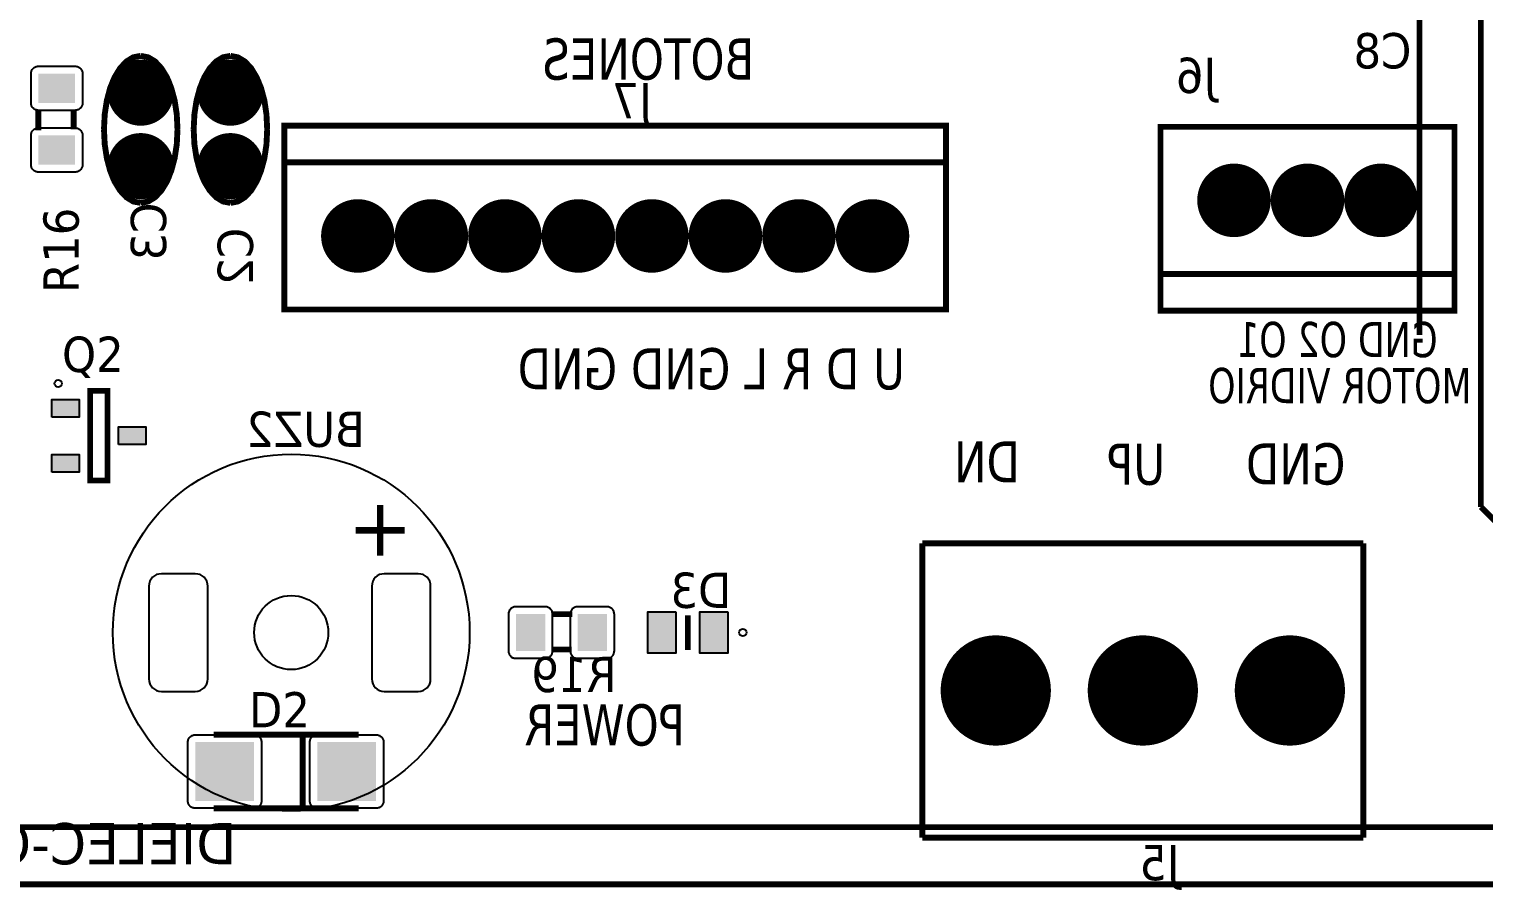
# Model space of a CAD drawing. Header units: millimetres. Extents: x 123.5 to 144.3, y 105.4 to 121.6.
# Drawn here: x 132.987 to 135.955, y 111.485 to 113.241 of the extents above; entities that cross this region are included whole.
import ezdxf

# ---------------------------------------------------------------- set-up
doc = ezdxf.new("R2010")
doc.units = ezdxf.units.MM
doc.layers.add('DESC', color=250, linetype='Continuous')
doc.styles.get("Standard").update_dxf_attribs({"font": 'tahoma.ttf'})

# ---------------------------------------------------------------- blocks, each defined once
blk = doc.blocks.new('RPAD')
blk.add_trace([(-0.5, -0.5), (-0.5, 0.5), (0.5, -0.5), (0.5, 0.5)])
blk = doc.blocks.new('EPAD')
at = {"const_width": 0.5}
blk.add_lwpolyline([(-0.25, 0, 1), (0.25, 0, 1)], format="xyb", close=True, dxfattribs=at)
blk = doc.blocks.new('board')
for points, const_width in [([(146.7597, 112.4096), (153.281, 112.4096), (153.281, 115.9363), (146.7597, 115.9363), (146.7597, 112.4096)], 0.008), ([(146.7597, 112.4096), (153.281, 112.4096), (153.281, 115.9363), (146.7597, 115.9363), (146.7597, 112.4096)], 0.008), ([(146.7597, 112.4096), (153.281, 112.4096), (153.281, 115.9363), (146.7597, 115.9363), (146.7597, 112.4096)], 0.008), ([(152.0038, 112.9229), (152.0038, 114.356)], 0.008), ([(152.0038, 112.9229), (152.0038, 114.356)], 0.008), ([(152.0038, 112.9229), (152.0038, 114.356)], 0.008), ([(151.9203, 114.1804), (151.9203, 113.1568)], 0.008), ([(151.9203, 114.1804), (151.9203, 113.1568)], 0.008), ([(151.9203, 114.1804), (151.9203, 113.1568)], 0.008), ([(150.181, 113.5363), (150.1708, 113.5343), (150.1614, 113.5286), (150.1529, 113.5194), (150.1455, 113.5073), (150.1394, 113.4926), (150.1349, 113.4756), (150.132, 113.4567), (150.131, 113.4363)], 0.008), ([(150.181, 113.5363), (150.1708, 113.5343), (150.1614, 113.5286), (150.1529, 113.5194), (150.1455, 113.5073), (150.1394, 113.4926), (150.1349, 113.4756), (150.132, 113.4567), (150.131, 113.4363)], 0.008), ([(150.181, 113.5363), (150.1708, 113.5343), (150.1614, 113.5286), (150.1529, 113.5194), (150.1455, 113.5073), (150.1394, 113.4926), (150.1349, 113.4756), (150.132, 113.4567), (150.131, 113.4363)], 0.008), ([(150.181, 113.5363), (150.1912, 113.5343), (150.2006, 113.5286), (150.2091, 113.5194), (150.2165, 113.5073), (150.2225, 113.4926), (150.2271, 113.4756), (150.23, 113.4567), (150.231, 113.4363)], 0.008), ([(150.181, 113.5363), (150.1912, 113.5343), (150.2006, 113.5286), (150.2091, 113.5194), (150.2165, 113.5073), (150.2225, 113.4926), (150.2271, 113.4756), (150.23, 113.4567), (150.231, 113.4363)], 0.008), ([(150.181, 113.5363), (150.1912, 113.5343), (150.2006, 113.5286), (150.2091, 113.5194), (150.2165, 113.5073), (150.2225, 113.4926), (150.2271, 113.4756), (150.23, 113.4567), (150.231, 113.4363)], 0.008), ([(150.303, 113.5363), (150.2928, 113.5343), (150.2834, 113.5286), (150.2749, 113.5194), (150.2675, 113.5073), (150.2615, 113.4926), (150.2569, 113.4756), (150.254, 113.4567), (150.253, 113.4363)], 0.008), ([(150.303, 113.5363), (150.2928, 113.5343), (150.2834, 113.5286), (150.2749, 113.5194), (150.2675, 113.5073), (150.2615, 113.4926), (150.2569, 113.4756), (150.254, 113.4567), (150.253, 113.4363)], 0.008), ([(150.303, 113.5363), (150.2928, 113.5343), (150.2834, 113.5286), (150.2749, 113.5194), (150.2675, 113.5073), (150.2615, 113.4926), (150.2569, 113.4756), (150.254, 113.4567), (150.253, 113.4363)], 0.008), ([(150.303, 113.5363), (150.3132, 113.5343), (150.3227, 113.5286), (150.3312, 113.5194), (150.3385, 113.5073), (150.3446, 113.4926), (150.3492, 113.4756), (150.352, 113.4567), (150.353, 113.4363)], 0.008), ([(150.303, 113.5363), (150.3132, 113.5343), (150.3227, 113.5286), (150.3312, 113.5194), (150.3385, 113.5073), (150.3446, 113.4926), (150.3492, 113.4756), (150.352, 113.4567), (150.353, 113.4363)], 0.008), ([(150.303, 113.5363), (150.3132, 113.5343), (150.3227, 113.5286), (150.3312, 113.5194), (150.3385, 113.5073), (150.3446, 113.4926), (150.3492, 113.4756), (150.352, 113.4567), (150.353, 113.4363)], 0.008), ([(150.0418, 113.4632), (150.0418, 113.4352)], 0.008), ([(150.0418, 113.4632), (150.0418, 113.4352)], 0.008), ([(150.0418, 113.4632), (150.0418, 113.4352)], 0.008), ([(150.0898, 113.4632), (150.0898, 113.4362)], 0.008), ([(150.0898, 113.4632), (150.0898, 113.4362)], 0.008), ([(150.0898, 113.4632), (150.0898, 113.4362)], 0.008), ([(150.3763, 113.1914), (151.2763, 113.1914), (151.2763, 113.4414), (150.3763, 113.4414), (150.3763, 113.1914)], 0.008), ([(150.3763, 113.1914), (151.2763, 113.1914), (151.2763, 113.4414), (150.3763, 113.4414), (150.3763, 113.1914)], 0.008), ([(150.3763, 113.1914), (151.2763, 113.1914), (151.2763, 113.4414), (150.3763, 113.4414), (150.3763, 113.1914)], 0.008), ([(151.568, 113.1898), (151.968, 113.1898), (151.968, 113.4398), (151.568, 113.4398), (151.568, 113.1898)], 0.008), ([(151.568, 113.1898), (151.968, 113.1898), (151.968, 113.4398), (151.568, 113.4398), (151.568, 113.1898)], 0.008), ([(151.568, 113.1898), (151.968, 113.1898), (151.968, 113.4398), (151.568, 113.4398), (151.568, 113.1898)], 0.008), ([(150.181, 113.3363), (150.1708, 113.3383), (150.1614, 113.3441), (150.1529, 113.3532), (150.1455, 113.3653), (150.1394, 113.3801), (150.1349, 113.3971), (150.132, 113.4159), (150.131, 113.4363)], 0.008), ([(150.181, 113.3363), (150.1708, 113.3383), (150.1614, 113.3441), (150.1529, 113.3532), (150.1455, 113.3653), (150.1394, 113.3801), (150.1349, 113.3971), (150.132, 113.4159), (150.131, 113.4363)], 0.008), ([(150.181, 113.3363), (150.1708, 113.3383), (150.1614, 113.3441), (150.1529, 113.3532), (150.1455, 113.3653), (150.1394, 113.3801), (150.1349, 113.3971), (150.132, 113.4159), (150.131, 113.4363)], 0.008), ([(150.181, 113.3363), (150.1912, 113.3383), (150.2006, 113.3441), (150.2091, 113.3532), (150.2165, 113.3653), (150.2225, 113.3801), (150.2271, 113.3971), (150.23, 113.4159), (150.231, 113.4363)], 0.008), ([(150.181, 113.3363), (150.1912, 113.3383), (150.2006, 113.3441), (150.2091, 113.3532), (150.2165, 113.3653), (150.2225, 113.3801), (150.2271, 113.3971), (150.23, 113.4159), (150.231, 113.4363)], 0.008), ([(150.181, 113.3363), (150.1912, 113.3383), (150.2006, 113.3441), (150.2091, 113.3532), (150.2165, 113.3653), (150.2225, 113.3801), (150.2271, 113.3971), (150.23, 113.4159), (150.231, 113.4363)], 0.008), ([(150.303, 113.3363), (150.2928, 113.3383), (150.2834, 113.3441), (150.2749, 113.3532), (150.2675, 113.3653), (150.2615, 113.3801), (150.2569, 113.3971), (150.254, 113.4159), (150.253, 113.4363)], 0.008), ([(150.303, 113.3363), (150.2928, 113.3383), (150.2834, 113.3441), (150.2749, 113.3532), (150.2675, 113.3653), (150.2615, 113.3801), (150.2569, 113.3971), (150.254, 113.4159), (150.253, 113.4363)], 0.008), ([(150.303, 113.3363), (150.2928, 113.3383), (150.2834, 113.3441), (150.2749, 113.3532), (150.2675, 113.3653), (150.2615, 113.3801), (150.2569, 113.3971), (150.254, 113.4159), (150.253, 113.4363)], 0.008), ([(150.303, 113.3363), (150.3132, 113.3383), (150.3227, 113.3441), (150.3312, 113.3532), (150.3385, 113.3653), (150.3446, 113.3801), (150.3492, 113.3971), (150.352, 113.4159), (150.353, 113.4363)], 0.008), ([(150.303, 113.3363), (150.3132, 113.3383), (150.3227, 113.3441), (150.3312, 113.3532), (150.3385, 113.3653), (150.3446, 113.3801), (150.3492, 113.3971), (150.352, 113.4159), (150.353, 113.4363)], 0.008), ([(150.303, 113.3363), (150.3132, 113.3383), (150.3227, 113.3441), (150.3312, 113.3532), (150.3385, 113.3653), (150.3446, 113.3801), (150.3492, 113.3971), (150.352, 113.4159), (150.353, 113.4363)], 0.008), ([(151.2763, 113.3914), (150.3763, 113.3914)], 0.008), ([(151.2763, 113.3914), (150.3763, 113.3914)], 0.008), ([(151.2763, 113.3914), (150.3763, 113.3914)], 0.008), ([(151.568, 113.2398), (151.968, 113.2398)], 0.008), ([(151.568, 113.2398), (151.968, 113.2398)], 0.008), ([(151.568, 113.2398), (151.968, 113.2398)], 0.008), ([(150.1121, 112.9588), (150.1357, 112.9588), (150.1357, 113.0808), (150.1121, 113.0808), (150.1121, 112.9588)], 0.00787), ([(150.1121, 112.9588), (150.1357, 112.9588), (150.1357, 113.0808), (150.1121, 113.0808), (150.1121, 112.9588)], 0.00787), ([(150.1121, 112.9588), (150.1357, 112.9588), (150.1357, 113.0808), (150.1121, 113.0808), (150.1121, 112.9588)], 0.00787), ([(152.0448, 112.882), (152.0038, 112.9229)], 0.008), ([(152.0448, 112.882), (152.0038, 112.9229)], 0.008), ([(152.0448, 112.882), (152.0038, 112.9229)], 0.008), ([(151.244, 112.4733), (151.244, 112.8733)], 0.008), ([(151.244, 112.8733), (151.844, 112.8733)], 0.008), ([(151.244, 112.4733), (151.244, 112.8733)], 0.008), ([(151.244, 112.8733), (151.844, 112.8733)], 0.008), ([(151.244, 112.4733), (151.244, 112.8733)], 0.008), ([(151.244, 112.8733), (151.844, 112.8733)], 0.008), ([(151.844, 112.4733), (151.844, 112.8733)], 0.008), ([(151.844, 112.4733), (151.844, 112.8733)], 0.008), ([(151.844, 112.4733), (151.844, 112.8733)], 0.008), ([(150.7402, 112.7771), (150.7682, 112.7771)], 0.008), ([(150.7402, 112.7771), (150.7682, 112.7771)], 0.008), ([(150.7402, 112.7771), (150.7682, 112.7771)], 0.008), ([(150.9251, 112.7757), (150.9251, 112.7285)], 0.00787), ([(150.9251, 112.7757), (150.9251, 112.7285)], 0.00787), ([(150.9251, 112.7757), (150.9251, 112.7285)], 0.00787), ([(150.7402, 112.7291), (150.7672, 112.7291)], 0.008), ([(150.7402, 112.7291), (150.7672, 112.7291)], 0.008), ([(150.7402, 112.7291), (150.7672, 112.7291)], 0.008), ([(150.2802, 112.6131), (150.4772, 112.6131)], 0.008), ([(150.2802, 112.6131), (150.4772, 112.6131)], 0.008), ([(150.2802, 112.6131), (150.4772, 112.6131)], 0.008), ([(150.4012, 112.6131), (150.4012, 112.5131)], 0.008), ([(150.4012, 112.6131), (150.4012, 112.5131)], 0.008), ([(150.4012, 112.6131), (150.4012, 112.5131)], 0.008), ([(150.4772, 112.5131), (150.2802, 112.5131)], 0.008), ([(150.4772, 112.5131), (150.2802, 112.5131)], 0.008), ([(150.4772, 112.5131), (150.2802, 112.5131)], 0.008), ([(152.3534, 112.4875), (148.4952, 112.4875)], 0.008), ([(152.3534, 112.4875), (148.4952, 112.4875)], 0.008), ([(152.3534, 112.4875), (148.4952, 112.4875)], 0.008), ([(151.844, 112.4733), (151.244, 112.4733)], 0.008), ([(151.844, 112.4733), (151.244, 112.4733)], 0.008), ([(151.844, 112.4733), (151.244, 112.4733)], 0.008)]:
    blk.add_lwpolyline(points, dxfattribs=dict(const_width=const_width))
for points in [[(150.1018, 113.5122), (150.1018, 113.4722), (150.1018, 113.4712), (150.1016, 113.4702), (150.1014, 113.4692), (150.101, 113.4683), (150.1006, 113.4674), (150.1001, 113.4666), (150.0996, 113.4658), (150.0989, 113.4651), (150.0982, 113.4645), (150.0974, 113.4639), (150.0966, 113.4634), (150.0957, 113.463), (150.0948, 113.4627), (150.0939, 113.4624), (150.0929, 113.4623), (150.0918, 113.4622), (150.0418, 113.4622), (150.0408, 113.4623), (150.0398, 113.4624), (150.0388, 113.4627), (150.0379, 113.463), (150.037, 113.4634), (150.0362, 113.4639), (150.0354, 113.4645), (150.0347, 113.4651), (150.0341, 113.4658), (150.0335, 113.4666), (150.033, 113.4674), (150.0326, 113.4683), (150.0323, 113.4692), (150.032, 113.4702), (150.0319, 113.4712), (150.0318, 113.4722), (150.0318, 113.5122), (150.0319, 113.5133), (150.032, 113.5143), (150.0323, 113.5152), (150.0326, 113.5162), (150.033, 113.517), (150.0335, 113.5179), (150.0341, 113.5186), (150.0347, 113.5193), (150.0354, 113.52), (150.0362, 113.5205), (150.037, 113.521), (150.0379, 113.5215), (150.0388, 113.5218), (150.0398, 113.522), (150.0408, 113.5222), (150.0418, 113.5222), (150.0918, 113.5222), (150.0929, 113.5222), (150.0939, 113.522), (150.0948, 113.5218), (150.0957, 113.5215), (150.0966, 113.521), (150.0974, 113.5205), (150.0982, 113.52), (150.0989, 113.5193), (150.0996, 113.5186), (150.1001, 113.5179), (150.1006, 113.517), (150.101, 113.5162), (150.1014, 113.5152), (150.1016, 113.5143), (150.1018, 113.5133), (150.1018, 113.5122)], [(150.1018, 113.4282), (150.1018, 113.3882), (150.1018, 113.3872), (150.1016, 113.3862), (150.1014, 113.3852), (150.101, 113.3843), (150.1006, 113.3834), (150.1001, 113.3826), (150.0996, 113.3818), (150.0989, 113.3811), (150.0982, 113.3805), (150.0974, 113.3799), (150.0966, 113.3794), (150.0957, 113.379), (150.0948, 113.3787), (150.0939, 113.3784), (150.0929, 113.3783), (150.0918, 113.3782), (150.0418, 113.3782), (150.0408, 113.3783), (150.0398, 113.3784), (150.0388, 113.3787), (150.0379, 113.379), (150.037, 113.3794), (150.0362, 113.3799), (150.0354, 113.3805), (150.0347, 113.3811), (150.0341, 113.3818), (150.0335, 113.3826), (150.033, 113.3834), (150.0326, 113.3843), (150.0323, 113.3852), (150.032, 113.3862), (150.0319, 113.3872), (150.0318, 113.3882), (150.0318, 113.4282), (150.0319, 113.4293), (150.032, 113.4303), (150.0323, 113.4312), (150.0326, 113.4322), (150.033, 113.433), (150.0335, 113.4339), (150.0341, 113.4346), (150.0347, 113.4353), (150.0354, 113.436), (150.0362, 113.4365), (150.037, 113.437), (150.0379, 113.4375), (150.0388, 113.4378), (150.0398, 113.438), (150.0408, 113.4382), (150.0418, 113.4382), (150.0918, 113.4382), (150.0929, 113.4382), (150.0939, 113.438), (150.0948, 113.4378), (150.0957, 113.4375), (150.0966, 113.437), (150.0974, 113.4365), (150.0982, 113.436), (150.0989, 113.4353), (150.0996, 113.4346), (150.1001, 113.4339), (150.1006, 113.433), (150.101, 113.4322), (150.1014, 113.4312), (150.1016, 113.4303), (150.1018, 113.4293), (150.1018, 113.4282)], [(150.0601, 113.0452), (150.0601, 113.0692), (150.0971, 113.0692), (150.0971, 113.0452), (150.0601, 113.0452)], [(150.1507, 113.0078), (150.1507, 113.0318), (150.1877, 113.0318), (150.1877, 113.0078), (150.1507, 113.0078)], [(150.0601, 112.9704), (150.0601, 112.9944), (150.0971, 112.9944), (150.0971, 112.9704), (150.0601, 112.9704)], [(150.2552, 112.8321), (150.2092, 112.8321), (150.2057, 112.8317), (150.2025, 112.8308), (150.1996, 112.8292), (150.1971, 112.8272), (150.195, 112.8247), (150.1935, 112.8218), (150.1925, 112.8185), (150.1922, 112.8151), (150.1922, 112.6891), (150.1925, 112.6856), (150.1935, 112.6824), (150.195, 112.6795), (150.1971, 112.677), (150.1996, 112.6749), (150.2025, 112.6734), (150.2057, 112.6724), (150.2092, 112.6721), (150.2552, 112.6721), (150.2586, 112.6724), (150.2619, 112.6734), (150.2647, 112.6749), (150.2673, 112.677), (150.2693, 112.6795), (150.2709, 112.6824), (150.2718, 112.6856), (150.2722, 112.6891), (150.2722, 112.8151), (150.2718, 112.8185), (150.2709, 112.8218), (150.2693, 112.8247), (150.2673, 112.8272), (150.2647, 112.8292), (150.2619, 112.8308), (150.2586, 112.8317), (150.2552, 112.8321)], [(150.5583, 112.8321), (150.5123, 112.8321), (150.5088, 112.8317), (150.5056, 112.8308), (150.5027, 112.8292), (150.5002, 112.8272), (150.4982, 112.8247), (150.4966, 112.8218), (150.4957, 112.8185), (150.4953, 112.8151), (150.4953, 112.6891), (150.4957, 112.6856), (150.4966, 112.6824), (150.4982, 112.6795), (150.5002, 112.677), (150.5027, 112.6749), (150.5056, 112.6734), (150.5088, 112.6724), (150.5123, 112.6721), (150.5583, 112.6721), (150.5618, 112.6724), (150.565, 112.6734), (150.5679, 112.6749), (150.5704, 112.677), (150.5725, 112.6795), (150.574, 112.6824), (150.575, 112.6856), (150.5753, 112.6891), (150.5753, 112.8151), (150.575, 112.8185), (150.574, 112.8218), (150.5725, 112.8247), (150.5704, 112.8272), (150.5679, 112.8292), (150.565, 112.8308), (150.5618, 112.8317), (150.5583, 112.8321)], [(150.6912, 112.7171), (150.7312, 112.7171), (150.7322, 112.7171), (150.7332, 112.7173), (150.7342, 112.7175), (150.7351, 112.7178), (150.736, 112.7183), (150.7368, 112.7188), (150.7376, 112.7193), (150.7383, 112.72), (150.7389, 112.7207), (150.7395, 112.7214), (150.74, 112.7223), (150.7404, 112.7231), (150.7407, 112.7241), (150.741, 112.725), (150.7411, 112.726), (150.7412, 112.7271), (150.7412, 112.7771), (150.7411, 112.7781), (150.741, 112.7791), (150.7407, 112.7801), (150.7404, 112.781), (150.74, 112.7819), (150.7395, 112.7827), (150.7389, 112.7835), (150.7383, 112.7842), (150.7376, 112.7848), (150.7368, 112.7854), (150.736, 112.7859), (150.7351, 112.7863), (150.7342, 112.7866), (150.7332, 112.7869), (150.7322, 112.787), (150.7312, 112.7871), (150.6912, 112.7871), (150.6901, 112.787), (150.6891, 112.7869), (150.6881, 112.7866), (150.6872, 112.7863), (150.6863, 112.7859), (150.6855, 112.7854), (150.6848, 112.7848), (150.684, 112.7842), (150.6834, 112.7835), (150.6828, 112.7827), (150.6823, 112.7819), (150.6819, 112.781), (150.6816, 112.7801), (150.6814, 112.7791), (150.6812, 112.7781), (150.6812, 112.7771), (150.6812, 112.7271), (150.6812, 112.726), (150.6814, 112.725), (150.6816, 112.7241), (150.6819, 112.7231), (150.6823, 112.7223), (150.6828, 112.7214), (150.6834, 112.7207), (150.684, 112.72), (150.6848, 112.7193), (150.6855, 112.7188), (150.6863, 112.7183), (150.6872, 112.7178), (150.6881, 112.7175), (150.6891, 112.7173), (150.6901, 112.7171), (150.6912, 112.7171)], [(150.7752, 112.7171), (150.8152, 112.7171), (150.8162, 112.7171), (150.8172, 112.7173), (150.8182, 112.7175), (150.8191, 112.7178), (150.82, 112.7183), (150.8208, 112.7188), (150.8216, 112.7193), (150.8223, 112.72), (150.8229, 112.7207), (150.8235, 112.7214), (150.824, 112.7223), (150.8244, 112.7231), (150.8247, 112.7241), (150.825, 112.725), (150.8251, 112.726), (150.8252, 112.7271), (150.8252, 112.7771), (150.8251, 112.7781), (150.825, 112.7791), (150.8247, 112.7801), (150.8244, 112.781), (150.824, 112.7819), (150.8235, 112.7827), (150.8229, 112.7835), (150.8223, 112.7842), (150.8216, 112.7848), (150.8208, 112.7854), (150.82, 112.7859), (150.8191, 112.7863), (150.8182, 112.7866), (150.8172, 112.7869), (150.8162, 112.787), (150.8152, 112.7871), (150.7752, 112.7871), (150.7741, 112.787), (150.7731, 112.7869), (150.7721, 112.7866), (150.7712, 112.7863), (150.7703, 112.7859), (150.7695, 112.7854), (150.7688, 112.7848), (150.768, 112.7842), (150.7674, 112.7835), (150.7668, 112.7827), (150.7663, 112.7819), (150.7659, 112.781), (150.7656, 112.7801), (150.7654, 112.7791), (150.7652, 112.7781), (150.7652, 112.7771), (150.7652, 112.7271), (150.7652, 112.726), (150.7654, 112.725), (150.7656, 112.7241), (150.7659, 112.7231), (150.7663, 112.7223), (150.7668, 112.7214), (150.7674, 112.7207), (150.768, 112.72), (150.7688, 112.7193), (150.7695, 112.7188), (150.7703, 112.7183), (150.7712, 112.7178), (150.7721, 112.7175), (150.7731, 112.7173), (150.7741, 112.7171), (150.7752, 112.7171)], [(150.9091, 112.7796), (150.8701, 112.7796), (150.8701, 112.7246), (150.9091, 112.7246), (150.9091, 112.7796)], [(150.98, 112.7796), (150.941, 112.7796), (150.941, 112.7246), (150.98, 112.7246), (150.98, 112.7796)], [(150.2552, 112.6131), (150.3352, 112.6131), (150.3362, 112.613), (150.3372, 112.6129), (150.3382, 112.6127), (150.3391, 112.6123), (150.34, 112.6119), (150.3408, 112.6114), (150.3416, 112.6108), (150.3423, 112.6102), (150.3429, 112.6095), (150.3435, 112.6087), (150.344, 112.6079), (150.3444, 112.607), (150.3447, 112.6061), (150.345, 112.6051), (150.3451, 112.6041), (150.3452, 112.6031), (150.3452, 112.5231), (150.3451, 112.5221), (150.345, 112.5211), (150.3447, 112.5201), (150.3444, 112.5192), (150.344, 112.5183), (150.3435, 112.5175), (150.3429, 112.5167), (150.3423, 112.516), (150.3416, 112.5153), (150.3408, 112.5148), (150.34, 112.5143), (150.3391, 112.5139), (150.3382, 112.5135), (150.3372, 112.5133), (150.3362, 112.5131), (150.3352, 112.5131), (150.2552, 112.5131), (150.2541, 112.5131), (150.2531, 112.5133), (150.2521, 112.5135), (150.2512, 112.5139), (150.2503, 112.5143), (150.2495, 112.5148), (150.2488, 112.5153), (150.248, 112.516), (150.2474, 112.5167), (150.2468, 112.5175), (150.2463, 112.5183), (150.2459, 112.5192), (150.2456, 112.5201), (150.2454, 112.5211), (150.2452, 112.5221), (150.2452, 112.5231), (150.2452, 112.6031), (150.2452, 112.6041), (150.2454, 112.6051), (150.2456, 112.6061), (150.2459, 112.607), (150.2463, 112.6079), (150.2468, 112.6087), (150.2474, 112.6095), (150.248, 112.6102), (150.2488, 112.6108), (150.2495, 112.6114), (150.2503, 112.6119), (150.2512, 112.6123), (150.2521, 112.6127), (150.2531, 112.6129), (150.2541, 112.613), (150.2552, 112.6131)], [(150.4212, 112.6131), (150.5012, 112.6131), (150.5022, 112.613), (150.5032, 112.6129), (150.5042, 112.6127), (150.5051, 112.6123), (150.506, 112.6119), (150.5068, 112.6114), (150.5076, 112.6108), (150.5083, 112.6102), (150.5089, 112.6095), (150.5095, 112.6087), (150.51, 112.6079), (150.5104, 112.607), (150.5107, 112.6061), (150.511, 112.6051), (150.5111, 112.6041), (150.5112, 112.6031), (150.5112, 112.5231), (150.5111, 112.5221), (150.511, 112.5211), (150.5107, 112.5201), (150.5104, 112.5192), (150.51, 112.5183), (150.5095, 112.5175), (150.5089, 112.5167), (150.5083, 112.516), (150.5076, 112.5153), (150.5068, 112.5148), (150.506, 112.5143), (150.5051, 112.5139), (150.5042, 112.5135), (150.5032, 112.5133), (150.5022, 112.5131), (150.5012, 112.5131), (150.4212, 112.5131), (150.4201, 112.5131), (150.4191, 112.5133), (150.4181, 112.5135), (150.4172, 112.5139), (150.4163, 112.5143), (150.4155, 112.5148), (150.4148, 112.5153), (150.414, 112.516), (150.4134, 112.5167), (150.4128, 112.5175), (150.4123, 112.5183), (150.4119, 112.5192), (150.4116, 112.5201), (150.4114, 112.5211), (150.4112, 112.5221), (150.4112, 112.5231), (150.4112, 112.6031), (150.4112, 112.6041), (150.4114, 112.6051), (150.4116, 112.6061), (150.4119, 112.607), (150.4123, 112.6079), (150.4128, 112.6087), (150.4134, 112.6095), (150.414, 112.6102), (150.4148, 112.6108), (150.4155, 112.6114), (150.4163, 112.6119), (150.4172, 112.6123), (150.4181, 112.6127), (150.4191, 112.6129), (150.4201, 112.613), (150.4212, 112.6131)]]:
    blk.add_lwpolyline(points, close=True)
for centre, radius in [((150.0688, 113.0907), 0.00492), ((150.0688, 113.0907), 0.00492), ((150.0688, 113.0907), 0.00492), ((150.3857, 112.7521), 0.2426), ((150.3857, 112.7521), 0.2426), ((150.3857, 112.7521), 0.2426), ((150.3857, 112.7521), 0.0504), ((150.3857, 112.7521), 0.0504), ((150.3857, 112.7521), 0.0504), ((150.9999, 112.7521), 0.00492), ((150.9999, 112.7521), 0.00492), ((150.9999, 112.7521), 0.00492)]:
    blk.add_circle(centre, radius)
for name, p, xscale, yscale in [('EPAD', (150.181, 113.4863), 0.09, 0.09), ('EPAD', (150.303, 113.4863), 0.09, 0.09), ('EPAD', (150.181, 113.3863), 0.09, 0.09), ('EPAD', (150.303, 113.3863), 0.09, 0.09), ('EPAD', (151.668, 113.3398), 0.1, 0.1), ('EPAD', (151.768, 113.3398), 0.1, 0.1), ('EPAD', (151.868, 113.3398), 0.1, 0.1), ('EPAD', (150.4763, 113.2914), 0.1, 0.1), ('EPAD', (150.5763, 113.2914), 0.1, 0.1), ('EPAD', (150.6763, 113.2914), 0.1, 0.1), ('EPAD', (150.7763, 113.2914), 0.1, 0.1), ('EPAD', (150.8763, 113.2914), 0.1, 0.1), ('EPAD', (150.9763, 113.2914), 0.1, 0.1), ('EPAD', (151.0763, 113.2914), 0.1, 0.1), ('EPAD', (151.1763, 113.2914), 0.1, 0.1), ('RPAD', (150.8896, 112.7521), 0.039, 0.055), ('RPAD', (150.9605, 112.7521), 0.039, 0.055), ('EPAD', (151.344, 112.6733), 0.15, 0.15), ('EPAD', (151.544, 112.6733), 0.15, 0.15), ('EPAD', (151.744, 112.6733), 0.15, 0.15), ('RPAD', (150.2952, 112.5631), 0.08, 0.08), ('RPAD', (150.4612, 112.5631), 0.08, 0.08)]:
    blk.add_blockref(name, p, dxfattribs=dict(xscale=xscale, yscale=yscale))
for p, xscale, yscale, rotation in [((150.0668, 113.4922), 0.04, 0.05, 270), ((150.0668, 113.4082), 0.04, 0.05, 270), ((150.0786, 113.0572), 0.024, 0.037, 90), ((150.1692, 113.0198), 0.024, 0.037, 90), ((150.0786, 112.9824), 0.024, 0.037, 90), ((150.7112, 112.7521), 0.04, 0.05, 180), ((150.7952, 112.7521), 0.04, 0.05, 180)]:
    blk.add_blockref('RPAD', p, dxfattribs=dict(xscale=xscale, yscale=yscale, rotation=rotation))
at = {"text_generation_flag": 2}
for s, height, width, p in [('C8', 0.048, 1.041667, (151.9093, 113.5193)), ('C8', 0.048, 1.041667, (151.9093, 113.5193)), ('C8', 0.048, 1.041667, (151.9093, 113.5193)), ('BOTONES', 0.056, 0.892857, (151.0156, 113.504)), ('BOTONES', 0.056, 0.892857, (151.0156, 113.504)), ('BOTONES', 0.056, 0.892857, (151.0156, 113.504)), ('J6', 0.048, 1.041667, (151.644, 113.4858)), ('J6', 0.048, 1.041667, (151.644, 113.4858)), ('J6', 0.048, 1.041667, (151.644, 113.4858)), ('J7', 0.048, 1.041667, (150.8763, 113.4514)), ('J7', 0.048, 1.041667, (150.8763, 113.4514)), ('J7', 0.048, 1.041667, (150.8763, 113.4514)), ('GND O2 O1', 0.048, 0.833333, (151.9449, 113.1266)), ('GND O2 O1', 0.048, 0.833333, (151.9449, 113.1266)), ('GND O2 O1', 0.048, 0.833333, (151.9449, 113.1266)), ('U D R L GND GND', 0.056, 0.892857, (151.2204, 113.0828)), ('U D R L GND GND', 0.056, 0.892857, (151.2204, 113.0828)), ('U D R L GND GND', 0.056, 0.892857, (151.2204, 113.0828)), ('MOTOR VIDRIO', 0.048, 0.833333, (151.9909, 113.064)), ('MOTOR VIDRIO', 0.048, 0.833333, (151.9909, 113.064)), ('MOTOR VIDRIO', 0.048, 0.833333, (151.9909, 113.064)), ('BUZ2', 0.048, 1.041667, (150.4857, 113.0046)), ('BUZ2', 0.048, 1.041667, (150.4857, 113.0046)), ('BUZ2', 0.048, 1.041667, (150.4857, 113.0046)), ('DN', 0.056, 0.892857, (151.3768, 112.9562)), ('DN', 0.056, 0.892857, (151.3768, 112.9562)), ('DN', 0.056, 0.892857, (151.3768, 112.9562)), ('UP', 0.056, 0.892857, (151.5743, 112.9531)), ('UP', 0.056, 0.892857, (151.5743, 112.9531)), ('UP', 0.056, 0.892857, (151.5743, 112.9531)), ('GND', 0.056, 0.892857, (151.8195, 112.9535)), ('GND', 0.056, 0.892857, (151.8195, 112.9535)), ('GND', 0.056, 0.892857, (151.8195, 112.9535)), ('+', 0.08, 1.125, (150.5511, 112.8566)), ('+', 0.08, 1.125, (150.5511, 112.8566)), ('+', 0.08, 1.125, (150.5511, 112.8566)), ('D3', 0.048, 1.041667, (150.9844, 112.7856)), ('D3', 0.048, 1.041667, (150.9844, 112.7856)), ('D3', 0.048, 1.041667, (150.9844, 112.7856)), ('R19', 0.048, 1.041667, (150.8282, 112.6711)), ('R19', 0.048, 1.041667, (150.8282, 112.6711)), ('R19', 0.048, 1.041667, (150.8282, 112.6711)), ('POWER', 0.056, 0.892857, (150.9211, 112.5985)), ('POWER', 0.056, 0.892857, (150.9211, 112.5985)), ('POWER', 0.056, 0.892857, (150.9211, 112.5985)), ('DIELEC-CFLH-V0018', 0.056, 1.071429, (150.311, 112.437)), ('DIELEC-CFLH-V0018', 0.056, 1.071429, (150.311, 112.437)), ('DIELEC-CFLH-V0018', 0.056, 1.071429, (150.311, 112.437)), ('J5', 0.048, 1.041667, (151.594, 112.4153)), ('J5', 0.048, 1.041667, (151.594, 112.4153)), ('J5', 0.048, 1.041667, (151.594, 112.4153))]:
    blk.add_text(s, height=height, dxfattribs=dict(at, width=width)).set_placement(p)
at = {"width": 1.041667}
blk.add_text('R16', height=0.048, rotation=90, dxfattribs=at).set_placement((150.0966, 113.2138))
blk.add_text('R16', height=0.048, rotation=90, dxfattribs=at).set_placement((150.0966, 113.2138))
blk.add_text('R16', height=0.048, rotation=90, dxfattribs=at).set_placement((150.0966, 113.2138))
at = {"text_generation_flag": 2, "width": 1.041667}
for s, p in [('C3', (150.2155, 113.3367)), ('C3', (150.2155, 113.3367)), ('C3', (150.2155, 113.3367)), ('C2', (150.3336, 113.3025)), ('C2', (150.3336, 113.3025)), ('C2', (150.3336, 113.3025))]:
    blk.add_text(s, height=0.048, rotation=90, dxfattribs=at).set_placement(p)
at = {"width": 1.041667}
for s, p in [('Q2', (150.0739, 113.1065)), ('Q2', (150.0739, 113.1065)), ('Q2', (150.0739, 113.1065)), ('D2', (150.3282, 112.6231)), ('D2', (150.3282, 112.6231)), ('D2', (150.3282, 112.6231))]:
    blk.add_text(s, height=0.048, dxfattribs=at).set_placement(p)

msp = doc.modelspace()

# ---------------------------------------------------------------- block references
at = {"layer": 'DESC', "xscale": 1.5, "yscale": 1.5, "zscale": 1.5}
msp.add_blockref('board', (-92.0567, -57.1177), dxfattribs=at)

doc.saveas('drawing.dxf')
